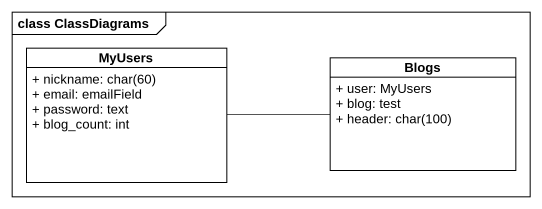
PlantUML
@startuml
mainframe class ClassDiagrams
hide circle
hide empty members
skinparam classAttributeIconSize 0
class MyUsers {
  {field} + nickname: char(60)
  + email: emailField
  + password: text
  + blog_count: int
}
class Blogs {
  + user: MyUsers
  + blog: test
  {field} + header: char(100)
}
Blogs -left- MyUsers
@enduml
